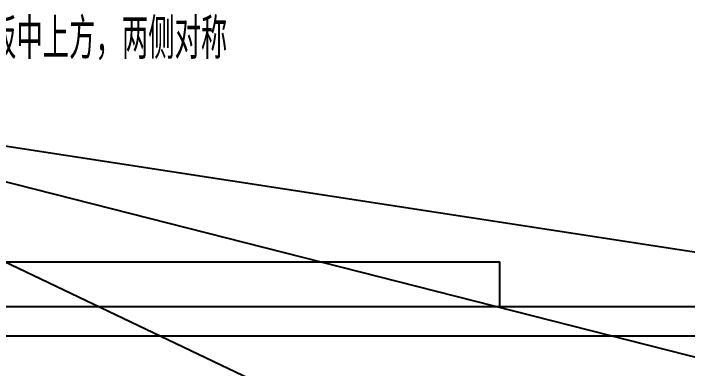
# Model space of a CAD drawing. Extents: x 39751 to 116307, y -36149 to -14965.
# Drawn here: x 50335 to 55305, y -18251 to -15637 of the extents above; entities that cross this region are included whole.
import ezdxf

# ---------------------------------------------------------------- set-up
doc = ezdxf.new("R2010")
doc.units = 0
doc.header["$LTSCALE"] = 1500
for name, color, linetype in [('3', 3, 'Continuous'), ('confine0', 7, 'Continuous'), ('confinea', 3, 'Continuous')]:
    doc.layers.add(name, color=color, linetype=linetype)
doc.styles.get("Standard").update_dxf_attribs({"font": 'gbenor.shx', "width": 0.9, "bigfont": 'gbcbig.shx'})
doc.dimstyles.get("Standard").update_dxf_attribs({"dimtxt": 3.5, "dimasz": 3, "dimexe": 1, "dimexo": 0, "dimgap": 1, "dimtad": 1, "dimdec": 0, "dimdsep": 46, "dimtxsty": 'Standard', "dimblk": 'CLOSED', "dimcen": 0, "dimadec": 0, "dimazin": 2, "dimtfac": 1, "dimtdec": 0, "dimtofl": 0, "dimtmove": 2, "dimatfit": 3, "dimldrblk": 'NONE', "dimfxl": 0.18, "dimtolj": 1, "dimtzin": 0, "dimarcsym": 0})

msp = doc.modelspace()

# ---------------------------------------------------------------- linework, layer by layer
msp.add_line((45205.7, -18011), (67135.7, -18011))
at = {"layer": '3'}
for p, q in [((57531.2, -18718.3), (47630.3, -16206.8)), ((47630.3, -16206.8), (52856.6, -18695.9)), ((47630.3, -16206.8), (64114.4, -18736.9))]:
    msp.add_line(p, q, dxfattribs=at)
at = {"layer": 'confine0'}
for p, q in [((50120.7, -17465.3), (53920.7, -17465.3)), ((53920.7, -17795.3), (53920.7, -17465.3)), ((67215.7, -17796), (46387, -17796))]:
    msp.add_line(p, q, dxfattribs=at)

# ---------------------------------------------------------------- texts
at = {"layer": 'confinea', "insert": (46911.6, -15672), "char_height": 300, "width": 6000, "attachment_point": 1}
msp.add_mtext('客室LCD显示器安装位置：置于车侧板中上方，两侧对称', dxfattribs=at)

# ---------------------------------------------------------------- leaders
at = {"layer": 'confinea', "annotation_type": 0, "has_hookline": 1, "hookline_direction": 0, "text_width": 3662.9}
msp.add_leader([(45609.6, -18758.8), (46714.2, -16206.8), (47630.3, -16206.8)], dimstyle='Standard', override={"dimscale": 50, "dimgap": 1, "dimtad": 0, "dimldrblk": 'DotBlank', "dimarcsym": 1}, dxfattribs=at)

doc.saveas('drawing.dxf')
